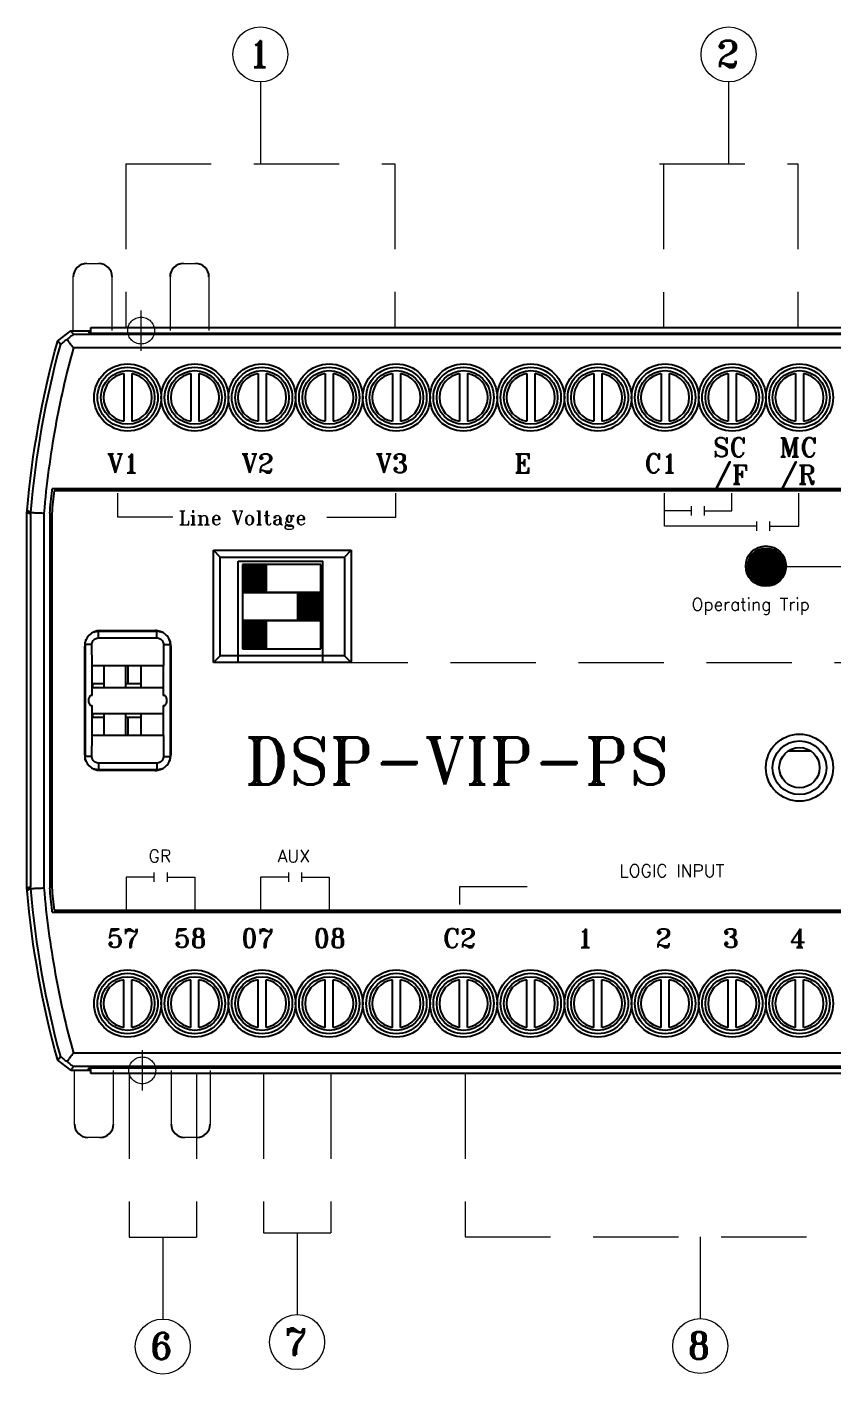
# Model space of a CAD drawing. Header units: millimetres. Extents: x 54 to 1685, y 68 to 1015.
# Drawn here: x 1315.2 to 1375.2, y 93.6 to 193.8 of the extents above; entities that cross this region are included whole.
import ezdxf

# ---------------------------------------------------------------- set-up
doc = ezdxf.new("R2010")
doc.units = ezdxf.units.MM
doc.linetypes.add('ACAD_ISO03W100', pattern=[30, 12, -18])
doc.linetypes.add('DASHED2', pattern=[9.525, 6.35, -3.175])
doc.layers.add('2', color=6, linetype='Continuous')
doc.layers.add('70', color=7, linetype='Continuous')
doc.styles.add('STYLE2', font='romant.shx')

msp = doc.modelspace()

# ---------------------------------------------------------------- hatches: boundary and pattern name
at = {"layer": '70', "lineweight": 20}
h = msp.add_hatch(dxfattribs=at)
h.set_pattern_fill('ANSI31', color=3, scale=0.6, style=0)
h.set_pattern_definition([(45, (-1797.18689, 14975.66676), (-0.0530330086, 0.0530330086), [])])
h.paths.add_polyline_path([(1371.548, 153.696, 1), (1368.784, 153.696, 1)])

# ---------------------------------------------------------------- linework, layer by layer
at = {"color": 1, "linetype": 'DASHED2', "lineweight": 18}
for p, q in [((1332.527, 189.744), (1332.527, 183.659)), ((1367.377, 189.744), (1367.377, 183.659)), ((1322.527, 183.659), (1322.527, 171.467)), ((1342.527, 183.659), (1342.527, 171.467)), ((1362.527, 183.638), (1362.527, 171.467)), ((1372.527, 183.659), (1372.527, 171.467)), ((1322.767, 115.967), (1322.767, 103.776)), ((1327.767, 115.967), (1327.767, 103.776)), ((1332.767, 115.967), (1332.767, 104.109)), ((1337.767, 115.967), (1337.767, 104.109)), ((1347.767, 115.967), (1347.767, 103.816)), ((1325.267, 103.776), (1325.267, 97.69)), ((1335.267, 104.109), (1335.267, 98.024)), ((1365.267, 103.816), (1365.267, 97.73))]:
    msp.add_line(p, q, dxfattribs=at)
at = {"color": 1, "linetype": 'DASHED2', "lineweight": 5}
for p, q in [((1322.527, 183.659), (1342.527, 183.659)), ((1362.227, 183.659), (1372.527, 183.659)), ((1371.548, 153.696), (1432.957, 153.696)), ((1337.164, 146.542), (1432.957, 146.542)), ((1322.767, 103.776), (1327.767, 103.776)), ((1332.767, 104.109), (1337.767, 104.109)), ((1347.767, 103.816), (1382.767, 103.816))]:
    msp.add_line(p, q, dxfattribs=at)
at = {"color": 0, "linetype": 'Continuous'}
for p, q in [((1319.905, 171.467), (1420.405, 171.467)), ((1421.7, 170.956), (1318.61, 170.956)), ((1319.78, 171.059), (1420.53, 171.059)), ((1421.7, 169.956), (1318.61, 169.956))]:
    msp.add_line(p, q, dxfattribs=at)
at = {"linetype": 'Continuous'}
for p, q in [((1319.905, 171.059), (1319.905, 171.467)), ((1317.448, 170.484), (1318.411, 171.217)), ((1317.448, 170.484), (1317.646, 170.221)), ((1318.411, 171.217), (1319.905, 171.217)), ((1319.706, 171.217), (1319.78, 171.059))]:
    msp.add_line(p, q, dxfattribs=at)
at = {"color": 7, "linetype": 'Continuous'}
for p, q in [((1322.355, 168.042), (1322.355, 164.492)), ((1322.955, 168.042), (1322.955, 164.492)), ((1327.355, 168.042), (1327.355, 164.492)), ((1327.955, 168.042), (1327.955, 164.492)), ((1332.355, 168.042), (1332.355, 164.492)), ((1332.955, 168.042), (1332.955, 164.492)), ((1337.355, 168.042), (1337.355, 164.492)), ((1337.955, 168.042), (1337.955, 164.492)), ((1342.355, 168.042), (1342.355, 164.492)), ((1342.955, 168.042), (1342.955, 164.492)), ((1347.355, 168.042), (1347.355, 164.492)), ((1347.955, 168.042), (1347.955, 164.492)), ((1352.355, 168.042), (1352.355, 164.492)), ((1352.955, 168.042), (1352.955, 164.492)), ((1357.355, 168.042), (1357.355, 164.492)), ((1357.955, 168.042), (1357.955, 164.492)), ((1362.355, 168.042), (1362.355, 164.492)), ((1362.955, 168.042), (1362.955, 164.492)), ((1367.355, 168.042), (1367.355, 164.492)), ((1367.955, 168.042), (1367.955, 164.492)), ((1372.355, 168.042), (1372.355, 164.492)), ((1372.955, 168.042), (1372.955, 164.492)), ((1423.273, 159.467), (1317.037, 159.467)), ((1423.139, 159.317), (1317.171, 159.317)), ((1315.416, 157.581), (1315.155, 157.717)), ((1315.155, 129.717), (1315.155, 157.717)), ((1315.417, 157.715), (1315.167, 157.852)), ((1315.416, 157.581), (1315.417, 157.715)), ((1315.416, 157.581), (1315.416, 129.853)), ((1316.416, 157.663), (1316.416, 129.771)), ((1316.855, 157.644), (1316.855, 129.79)), ((1317.005, 157.638), (1317.005, 129.796)), ((1329.03, 154.892), (1339.28, 154.892)), ((1329.53, 154.392), (1329.03, 154.892)), ((1329.03, 146.542), (1329.03, 154.892)), ((1329.53, 154.392), (1338.78, 154.392)), ((1329.53, 147.042), (1329.53, 154.392)), ((1338.78, 154.392), (1339.28, 154.892)), ((1338.78, 154.392), (1338.78, 147.042)), ((1339.28, 154.892), (1339.28, 146.542)), ((1337.018, 153.847), (1331.192, 153.847)), ((1331.192, 153.847), (1331.192, 151.756)), ((1331.277, 151.756), (1331.277, 153.847)), ((1331.377, 151.756), (1331.377, 153.847)), ((1331.477, 151.756), (1331.477, 153.847)), ((1331.577, 151.756), (1331.577, 153.847)), ((1331.577, 151.756), (1331.577, 153.847)), ((1331.677, 151.756), (1331.677, 153.847)), ((1331.777, 151.756), (1331.777, 153.847)), ((1331.877, 151.756), (1331.877, 153.847)), ((1331.977, 151.756), (1331.977, 153.847)), ((1332.077, 151.756), (1332.077, 153.847)), ((1332.177, 151.756), (1332.177, 153.847)), ((1332.277, 151.756), (1332.277, 153.847)), ((1332.277, 151.756), (1332.277, 153.847)), ((1332.377, 151.756), (1332.377, 153.847)), ((1332.477, 151.756), (1332.477, 153.847)), ((1332.577, 151.756), (1332.577, 153.847)), ((1332.677, 151.756), (1332.677, 153.847)), ((1332.777, 151.756), (1332.777, 153.847)), ((1332.877, 151.756), (1332.877, 153.847)), ((1332.977, 151.756), (1332.977, 153.847)), ((1337.018, 151.756), (1337.018, 153.847)), ((1331.192, 151.756), (1337.018, 151.756)), ((1337.018, 151.756), (1331.192, 151.756)), ((1331.192, 151.756), (1331.192, 149.664)), ((1335.318, 149.664), (1335.318, 151.756)), ((1335.418, 149.664), (1335.418, 151.756)), ((1335.518, 149.664), (1335.518, 151.756)), ((1335.618, 149.664), (1335.618, 151.756)), ((1335.618, 149.664), (1335.618, 151.756)), ((1335.718, 149.664), (1335.718, 151.756)), ((1335.818, 149.664), (1335.818, 151.756)), ((1335.918, 149.664), (1335.918, 151.756)), ((1336.018, 149.664), (1336.018, 151.756)), ((1336.118, 149.664), (1336.118, 151.756)), ((1336.218, 149.664), (1336.218, 151.756)), ((1336.318, 149.664), (1336.318, 151.756)), ((1336.318, 149.664), (1336.318, 151.756)), ((1336.418, 149.664), (1336.418, 151.756)), ((1336.518, 149.664), (1336.518, 151.756)), ((1336.618, 149.664), (1336.618, 151.756)), ((1336.718, 149.664), (1336.718, 151.756)), ((1336.818, 149.664), (1336.818, 151.756)), ((1336.918, 149.664), (1336.918, 151.756)), ((1337.018, 149.664), (1337.018, 151.756)), ((1337.018, 149.664), (1337.018, 151.756)), ((1331.192, 149.664), (1337.018, 149.664)), ((1337.018, 149.664), (1331.192, 149.664)), ((1331.192, 149.664), (1331.192, 147.573)), ((1331.277, 147.573), (1331.277, 149.664)), ((1331.377, 147.573), (1331.377, 149.664)), ((1331.477, 147.573), (1331.477, 149.664)), ((1331.577, 147.573), (1331.577, 149.664)), ((1331.577, 147.573), (1331.577, 149.664)), ((1331.677, 147.573), (1331.677, 149.664)), ((1331.777, 147.573), (1331.777, 149.664)), ((1331.877, 147.573), (1331.877, 149.664)), ((1331.977, 147.573), (1331.977, 149.664)), ((1332.077, 147.573), (1332.077, 149.664)), ((1332.177, 147.573), (1332.177, 149.664)), ((1332.277, 147.573), (1332.277, 149.664)), ((1332.277, 147.573), (1332.277, 149.664)), ((1332.377, 147.573), (1332.377, 149.664)), ((1332.477, 147.573), (1332.477, 149.664)), ((1332.577, 147.573), (1332.577, 149.664)), ((1332.677, 147.573), (1332.677, 149.664)), ((1332.777, 147.573), (1332.777, 149.664)), ((1332.877, 147.573), (1332.877, 149.664)), ((1332.977, 147.573), (1332.977, 149.664)), ((1337.018, 147.573), (1337.018, 149.664)), ((1324.829, 148.891), (1320.481, 148.891)), ((1320.481, 148.891), (1320.492, 148.88)), ((1320.492, 148.88), (1324.818, 148.88)), ((1320.492, 148.38), (1320.492, 148.88)), ((1320.492, 148.38), (1324.818, 148.38)), ((1320.603, 148.919), (1324.708, 148.919)), ((1324.829, 148.891), (1324.818, 148.88)), ((1324.818, 148.38), (1324.818, 148.88)), ((1319.453, 139.665), (1319.453, 147.769)), ((1319.481, 147.891), (1319.492, 147.88)), ((1319.481, 147.891), (1319.481, 139.543)), ((1319.992, 147.88), (1319.492, 147.88)), ((1319.492, 139.554), (1319.492, 147.88)), ((1319.998, 146.317), (1319.992, 147.88)), ((1325.318, 147.88), (1325.311, 146.317)), ((1325.318, 147.88), (1325.818, 147.88)), ((1325.829, 147.891), (1325.818, 147.88)), ((1325.818, 147.88), (1325.818, 139.554)), ((1325.829, 139.543), (1325.829, 147.891)), ((1325.857, 147.77), (1325.857, 139.664)), ((1331.192, 147.573), (1337.018, 147.573)), ((1329.53, 147.042), (1329.03, 146.542)), ((1339.28, 146.542), (1329.03, 146.542)), ((1338.78, 147.042), (1329.53, 147.042)), ((1338.78, 147.042), (1339.28, 146.542)), ((1319.998, 146.317), (1325.311, 146.317)), ((1320.005, 144.092), (1320.005, 146.317)), ((1320.905, 144.692), (1320.905, 146.317)), ((1322.505, 144.692), (1322.505, 146.317)), ((1322.655, 146.317), (1322.655, 144.967)), ((1323.655, 144.692), (1323.655, 146.317)), ((1325.305, 146.317), (1325.305, 144.092)), ((1320.005, 144.692), (1325.305, 144.692)), ((1320.905, 144.967), (1320.055, 144.967)), ((1320.055, 144.692), (1320.055, 144.967)), ((1323.655, 144.967), (1322.505, 144.967)), ((1320.005, 141.117), (1320.005, 143.343)), ((1325.305, 143.343), (1325.305, 141.117)), ((1320.005, 142.742), (1325.305, 142.742)), ((1320.055, 142.467), (1320.055, 142.742)), ((1320.055, 142.467), (1320.905, 142.467)), ((1320.905, 141.117), (1320.905, 142.742)), ((1322.505, 141.117), (1322.505, 142.742)), ((1322.505, 142.467), (1323.655, 142.467)), ((1322.655, 142.467), (1322.655, 141.117)), ((1323.655, 141.117), (1323.655, 142.742)), ((1319.992, 139.554), (1319.998, 141.117)), ((1325.311, 141.117), (1319.998, 141.117)), ((1325.311, 141.117), (1325.318, 139.554)), ((1319.481, 139.543), (1319.492, 139.554)), ((1319.992, 139.554), (1319.492, 139.554)), ((1325.318, 139.554), (1325.818, 139.554)), ((1325.829, 139.543), (1325.818, 139.554)), ((1371.836, 139.967), (1373.473, 139.967)), ((1320.481, 138.544), (1320.492, 138.554)), ((1320.481, 138.544), (1324.829, 138.544)), ((1324.818, 139.054), (1320.492, 139.054)), ((1320.492, 139.054), (1320.492, 138.554)), ((1324.818, 138.554), (1320.492, 138.554)), ((1324.708, 138.515), (1320.603, 138.515)), ((1324.818, 139.054), (1324.818, 138.554)), ((1324.829, 138.544), (1324.818, 138.554)), ((1315.416, 129.853), (1315.155, 129.717)), ((1315.417, 129.719), (1315.167, 129.582)), ((1315.417, 129.719), (1315.416, 129.853)), ((1317.037, 127.967), (1423.273, 127.967)), ((1317.171, 128.117), (1423.139, 128.117)), ((1322.355, 119.392), (1322.355, 122.942)), ((1322.955, 119.392), (1322.955, 122.942)), ((1327.355, 119.392), (1327.355, 122.942)), ((1327.955, 119.392), (1327.955, 122.942)), ((1332.355, 119.392), (1332.355, 122.942)), ((1332.955, 119.392), (1332.955, 122.942)), ((1337.355, 119.392), (1337.355, 122.942)), ((1337.955, 119.392), (1337.955, 122.942)), ((1342.355, 119.392), (1342.355, 122.942)), ((1342.955, 119.392), (1342.955, 122.942)), ((1347.355, 119.392), (1347.355, 122.942)), ((1347.955, 119.392), (1347.955, 122.942)), ((1352.355, 119.392), (1352.355, 122.942)), ((1352.955, 119.392), (1352.955, 122.942)), ((1357.355, 119.392), (1357.355, 122.942)), ((1357.955, 119.392), (1357.955, 122.942)), ((1362.355, 119.392), (1362.355, 122.942)), ((1362.955, 119.392), (1362.955, 122.942)), ((1367.355, 119.392), (1367.355, 122.942)), ((1367.955, 119.392), (1367.955, 122.942)), ((1372.355, 119.392), (1372.355, 122.942)), ((1372.955, 119.392), (1372.955, 122.942)), ((1421.7, 117.478), (1318.61, 117.478)), ((1317.646, 117.214), (1317.448, 116.95)), ((1318.411, 116.217), (1317.448, 116.95)), ((1421.7, 116.478), (1318.61, 116.478)), ((1319.706, 116.217), (1319.78, 116.375)), ((1319.78, 116.375), (1420.53, 116.375)), ((1319.905, 115.967), (1319.905, 116.375)), ((1318.411, 116.217), (1319.905, 116.217)), ((1420.405, 115.967), (1319.905, 115.967))]:
    msp.add_line(p, q, dxfattribs=at)
at = {"color": 1}
msp.add_lwpolyline([(1330.869, 154.084), (1337.164, 154.084), (1337.164, 146.542), (1330.869, 146.542)], close=True, dxfattribs=at)
at = {"color": 0, "linetype": 'ByBlock', "lineweight": 18}
for centre in [(1332.527, 191.79), (1367.377, 191.79), (1325.267, 95.644), (1335.267, 95.978), (1365.267, 95.684)]:
    msp.add_circle(centre, 2.046, dxfattribs=at)
at = {"linetype": 'Continuous'}
for centre, radius in [((1322.655, 166.267), 2.5), ((1322.655, 166.267), 2.25), ((1327.655, 166.267), 2.5), ((1327.655, 166.267), 2.25), ((1332.655, 166.267), 2.5), ((1332.655, 166.267), 2.25), ((1337.655, 166.267), 2.5), ((1337.655, 166.267), 2.25), ((1342.655, 166.267), 2.5), ((1342.655, 166.267), 2.25), ((1347.655, 166.267), 2.5), ((1347.655, 166.267), 2.25), ((1352.655, 166.267), 2.5), ((1352.655, 166.267), 2.25), ((1357.655, 166.267), 2.5), ((1357.655, 166.267), 2.25), ((1362.655, 166.267), 2.5), ((1362.655, 166.267), 2.25), ((1367.655, 166.267), 2.5), ((1367.655, 166.267), 2.25), ((1372.655, 166.267), 2.5), ((1372.655, 166.267), 2.25)]:
    msp.add_circle(centre, radius, dxfattribs=at)
at = {"color": 7, "linetype": 'Continuous'}
for centre, radius in [((1322.655, 166.267), 2), ((1327.655, 166.267), 2), ((1332.655, 166.267), 2), ((1337.655, 166.267), 2), ((1342.655, 166.267), 2), ((1347.655, 166.267), 2), ((1352.655, 166.267), 2), ((1357.655, 166.267), 2), ((1362.655, 166.267), 2), ((1367.655, 166.267), 2), ((1372.655, 166.267), 2), ((1370.155, 153.717), 1.5), ((1372.655, 138.717), 2.5), ((1372.655, 138.717), 2), ((1372.655, 138.717), 1.5), ((1322.655, 121.167), 2.5), ((1322.655, 121.167), 2.25), ((1327.655, 121.167), 2.5), ((1327.655, 121.167), 2.25), ((1332.655, 121.167), 2.5), ((1332.655, 121.167), 2.25), ((1337.655, 121.167), 2.5), ((1337.655, 121.167), 2.25), ((1342.655, 121.167), 2.5), ((1342.655, 121.167), 2.25), ((1347.655, 121.167), 2.5), ((1347.655, 121.167), 2.25), ((1352.655, 121.167), 2.5), ((1352.655, 121.167), 2.25), ((1357.655, 121.167), 2.5), ((1357.655, 121.167), 2.25), ((1362.655, 121.167), 2.5), ((1362.655, 121.167), 2.25), ((1367.655, 121.167), 2.5), ((1367.655, 121.167), 2.25), ((1372.655, 121.167), 2.5), ((1372.655, 121.167), 2.25), ((1322.655, 121.167), 2), ((1327.655, 121.167), 2), ((1332.655, 121.167), 2), ((1337.655, 121.167), 2), ((1342.655, 121.167), 2), ((1347.655, 121.167), 2), ((1352.655, 121.167), 2), ((1357.655, 121.167), 2), ((1362.655, 121.167), 2), ((1367.655, 121.167), 2), ((1372.655, 121.167), 2)]:
    msp.add_circle(centre, radius, dxfattribs=at)
at = {"color": 3, "lineweight": 15}
msp.add_circle((1370.166, 153.696), 1.382, dxfattribs=at)
at = {"color": 0, "linetype": 'Continuous'}
for centre, start, end in [((1319.605, 175.24), 90, 180), ((1320.505, 175.24), 0, 90), ((1326.805, 175.24), 90, 180), ((1327.705, 175.24), 0, 90), ((1319.691, 112.195), 180, 270), ((1320.591, 112.195), 270, 0), ((1326.891, 112.195), 180, 270), ((1327.791, 112.195), 270, 0)]:
    msp.add_arc(centre, 1, start, end, dxfattribs=at)
at = {"color": 7, "linetype": 'Continuous'}
for centre, radius, start, end in [((1322.655, 166.267), 1.8, 99.59407, 260.40593), ((1322.655, 166.267), 1.8, 279.59407, 80.40593), ((1327.655, 166.267), 1.8, 99.59407, 260.40593), ((1327.655, 166.267), 1.8, 279.59407, 80.40593), ((1332.655, 166.267), 1.8, 99.59407, 260.40593), ((1332.655, 166.267), 1.8, 279.59407, 80.40593), ((1337.655, 166.267), 1.8, 99.59407, 260.40593), ((1337.655, 166.267), 1.8, 279.59407, 80.40593), ((1342.655, 166.267), 1.8, 99.59407, 260.40593), ((1342.655, 166.267), 1.8, 279.59407, 80.40593), ((1347.655, 166.267), 1.8, 99.59407, 260.40593), ((1347.655, 166.267), 1.8, 279.59407, 80.40593), ((1352.655, 166.267), 1.8, 99.59407, 260.40593), ((1352.655, 166.267), 1.8, 279.59407, 80.40593), ((1357.655, 166.267), 1.8, 99.59407, 260.40593), ((1357.655, 166.267), 1.8, 279.59407, 80.40593), ((1362.655, 166.267), 1.8, 99.59407, 260.40593), ((1362.655, 166.267), 1.8, 279.59407, 80.40593), ((1367.655, 166.267), 1.8, 99.59407, 260.40593), ((1367.655, 166.267), 1.8, 279.59407, 80.40593), ((1372.655, 166.267), 1.8, 99.59407, 260.40593), ((1372.655, 166.267), 1.8, 279.59407, 80.40593), ((1320.603, 147.769), 1.15, 90, 180), ((1320.603, 139.665), 1.15, 180, 270), ((1322.655, 121.167), 1.8, 99.59407, 260.40593), ((1322.655, 121.167), 1.8, 279.59407, 80.40593), ((1327.655, 121.167), 1.8, 99.59407, 260.40593), ((1327.655, 121.167), 1.8, 279.59407, 80.40593), ((1332.655, 121.167), 1.8, 99.59407, 260.40593), ((1332.655, 121.167), 1.8, 279.59407, 80.40593), ((1337.655, 121.167), 1.8, 99.59407, 260.40593), ((1337.655, 121.167), 1.8, 279.59407, 80.40593), ((1342.655, 121.167), 1.8, 99.59407, 260.40593), ((1342.655, 121.167), 1.8, 279.59407, 80.40593), ((1347.655, 121.167), 1.8, 99.59407, 260.40593), ((1347.655, 121.167), 1.8, 279.59407, 80.40593), ((1352.655, 121.167), 1.8, 99.59407, 260.40593), ((1352.655, 121.167), 1.8, 279.59407, 80.40593), ((1357.655, 121.167), 1.8, 99.59407, 260.40593), ((1357.655, 121.167), 1.8, 279.59407, 80.40593), ((1362.655, 121.167), 1.8, 99.59407, 260.40593), ((1362.655, 121.167), 1.8, 279.59407, 80.40593), ((1367.655, 121.167), 1.8, 99.59407, 260.40593), ((1367.655, 121.167), 1.8, 279.59407, 80.40593), ((1372.655, 121.167), 1.8, 99.59407, 260.40593), ((1372.655, 121.167), 1.8, 279.59407, 80.40593)]:
    msp.add_arc(centre, radius, start, end, dxfattribs=at)
at = {"linetype": 'Continuous'}
for points in [[(1315.167, 157.852), (1315.538, 162.115), (1316.304, 166.361), (1317.448, 170.484)], [(1317.646, 170.221), (1316.526, 166.137), (1315.777, 161.934), (1315.417, 157.715)]]:
    msp.add_open_spline(points, degree=3, dxfattribs=at)
for points, knots in [([(1318.134, 170.582), (1318.053, 170.522), (1317.89, 170.401), (1317.727, 170.281), (1317.646, 170.221)], [0, 0, 0, 0, 0.30284729, 0.60759639, 0.60759639, 0.60759639, 0.60759639]), ([(1318.61, 170.956), (1318.531, 170.894), (1318.372, 170.769), (1318.213, 170.644), (1318.134, 170.582)], [0, 0, 0, 0, 0.30266221, 0.60527678, 0.60527678, 0.60527678, 0.60527678]), ([(1318.61, 169.956), (1318.531, 170.06), (1318.371, 170.268), (1318.213, 170.477), (1318.134, 170.582)], [0, 0, 0, 0, 0.3922912, 0.78634625, 0.78634625, 0.78634625, 0.78634625]), ([(1318.411, 171.217), (1318.433, 171.188), (1318.477, 171.13), (1318.544, 171.043), (1318.588, 170.985), (1318.61, 170.956)], [0, 0, 0, 0, 0.10931323, 0.21871321, 0.32819999, 0.32819999, 0.32819999, 0.32819999]), ([(1318.61, 169.956), (1318.077, 168.016), (1317.153, 163.947), (1316.6, 159.81), (1316.416, 157.663)], [0, 0, 0, 0, 6.0361254, 12.5002014, 12.5002014, 12.5002014, 12.5002014])]:
    msp.add_open_spline(points, degree=3, knots=knots, dxfattribs=at)
at = {"color": 7, "linetype": 'Continuous'}
for points in [[(1317.022, 159.333), (1317.027, 159.378), (1317.032, 159.423), (1317.037, 159.467)], [(1316.855, 157.644), (1316.903, 158.208), (1316.959, 158.771), (1317.022, 159.333)], [(1317.171, 159.317), (1317.109, 158.758), (1317.053, 158.198), (1317.005, 157.638)], [(1320.218, 148.856), (1320.304, 148.879), (1320.393, 148.891), (1320.481, 148.891)], [(1325.793, 148.154), (1325.816, 148.069), (1325.829, 147.98), (1325.829, 147.891)], [(1319.517, 139.28), (1319.493, 139.366), (1319.481, 139.455), (1319.481, 139.543)], [(1325.092, 138.579), (1325.007, 138.556), (1324.917, 138.544), (1324.829, 138.544)], [(1317.448, 116.95), (1316.304, 121.073), (1315.538, 125.32), (1315.167, 129.582)], [(1315.417, 129.719), (1315.777, 125.5), (1316.526, 121.297), (1317.646, 117.214)], [(1317.022, 128.101), (1316.959, 128.663), (1316.903, 129.226), (1316.855, 129.79)], [(1317.005, 129.796), (1317.053, 129.236), (1317.109, 128.676), (1317.171, 128.117)], [(1317.037, 127.967), (1317.032, 128.012), (1317.027, 128.056), (1317.022, 128.101)]]:
    msp.add_open_spline(points, degree=3, dxfattribs=at)
for points, knots in [([(1315.155, 157.717), (1315.157, 157.74), (1315.161, 157.784), (1315.165, 157.829), (1315.167, 157.852)], [0, 0, 0, 0, 0.06755529, 0.13511065, 0.13511065, 0.13511065, 0.13511065]), ([(1315.417, 157.705), (1315.528, 157.701), (1315.75, 157.691), (1316.083, 157.677), (1316.305, 157.668), (1316.416, 157.663)], [0, 0, 0, 0, 0.3338447, 0.6671812, 1.0000002, 1.0000002, 1.0000002, 1.0000002]), ([(1319.992, 147.88), (1319.992, 147.924), (1320.004, 148.011), (1320.054, 148.133), (1320.134, 148.238), (1320.239, 148.318), (1320.361, 148.369), (1320.448, 148.38), (1320.492, 148.38)], [0, 0, 0, 0, 0.13086369, 0.26113004, 0.39138956, 0.52176947, 0.65239615, 0.78290463, 0.78290463, 0.78290463, 0.78290463]), ([(1320.122, 148.809), (1320.158, 148.823), (1320.278, 148.863), (1320.405, 148.88), (1320.492, 148.88)], [0, 0, 0, 0, 0.11760527, 0.37846665, 0.37846665, 0.37846665, 0.37846665]), ([(1325.857, 147.77), (1325.857, 147.89), (1325.819, 148.131), (1325.653, 148.457), (1325.395, 148.715), (1325.069, 148.881), (1324.828, 148.919), (1324.708, 148.919)], [0, 0, 0, 0, 0.3597223, 0.7194757, 1.0790319, 1.4387859, 1.7985085, 1.7985085, 1.7985085, 1.7985085]), ([(1324.818, 148.88), (1324.905, 148.88), (1325.033, 148.863), (1325.153, 148.823), (1325.19, 148.808)], [0, 0, 0, 0, 0.26141969, 0.3805197, 0.3805197, 0.3805197, 0.3805197]), ([(1324.818, 148.38), (1324.862, 148.38), (1324.949, 148.369), (1325.071, 148.318), (1325.176, 148.238), (1325.256, 148.133), (1325.306, 148.011), (1325.318, 147.924), (1325.318, 147.88)], [0, 0, 0, 0, 0.13086369, 0.26113004, 0.39138956, 0.52176947, 0.65239615, 0.78290463, 0.78290463, 0.78290463, 0.78290463]), ([(1319.492, 147.88), (1319.492, 147.967), (1319.509, 148.094), (1319.549, 148.214), (1319.563, 148.25)], [0, 0, 0, 0, 0.26141969, 0.37844865, 0.37844865, 0.37844865, 0.37844865]), ([(1325.746, 148.252), (1325.761, 148.215), (1325.801, 148.095), (1325.818, 147.967), (1325.818, 147.88)], [0, 0, 0, 0, 0.11963222, 0.3804936, 0.3804936, 0.3804936, 0.3804936]), ([(1320.005, 144.092), (1319.976, 144.094), (1319.914, 144.084), (1319.833, 144.031), (1319.773, 143.945), (1319.737, 143.837), (1319.729, 143.758), (1319.729, 143.717)], [0, 0, 0, 0, 0.08796043, 0.18115285, 0.28283209, 0.39620278, 0.51947639, 0.51947639, 0.51947639, 0.51947639]), ([(1319.729, 143.717), (1319.729, 143.675), (1319.737, 143.595), (1319.774, 143.487), (1319.833, 143.403), (1319.913, 143.35), (1319.975, 143.341), (1320.005, 143.343)], [0, 0, 0, 0, 0.12667699, 0.23866211, 0.33869323, 0.42957622, 0.51948423, 0.51948423, 0.51948423, 0.51948423]), ([(1325.581, 143.717), (1325.581, 143.758), (1325.574, 143.836), (1325.538, 143.943), (1325.48, 144.028), (1325.399, 144.083), (1325.336, 144.094), (1325.305, 144.092)], [0, 0, 0, 0, 0.12220331, 0.23396305, 0.33414448, 0.42664061, 0.51944331, 0.51944331, 0.51944331, 0.51944331]), ([(1325.305, 143.343), (1325.334, 143.341), (1325.396, 143.35), (1325.477, 143.403), (1325.537, 143.488), (1325.573, 143.596), (1325.581, 143.676), (1325.581, 143.717)], [0, 0, 0, 0, 0.08720609, 0.18061878, 0.28245386, 0.39479384, 0.51948128, 0.51948128, 0.51948128, 0.51948128]), ([(1319.563, 139.184), (1319.549, 139.22), (1319.509, 139.34), (1319.492, 139.467), (1319.492, 139.554)], [0, 0, 0, 0, 0.11760527, 0.37846665, 0.37846665, 0.37846665, 0.37846665]), ([(1320.492, 139.054), (1320.448, 139.054), (1320.361, 139.066), (1320.239, 139.116), (1320.134, 139.196), (1320.054, 139.301), (1320.004, 139.423), (1319.992, 139.511), (1319.992, 139.554)], [0, 0, 0, 0, 0.13086369, 0.26113004, 0.39138956, 0.52176947, 0.65239615, 0.78290463, 0.78290463, 0.78290463, 0.78290463]), ([(1324.708, 138.515), (1324.828, 138.515), (1325.069, 138.553), (1325.395, 138.719), (1325.653, 138.977), (1325.819, 139.303), (1325.857, 139.544), (1325.857, 139.664)], [0, 0, 0, 0, 0.3597223, 0.7194757, 1.0790319, 1.4387859, 1.7985085, 1.7985085, 1.7985085, 1.7985085]), ([(1325.318, 139.554), (1325.318, 139.51), (1325.306, 139.423), (1325.256, 139.301), (1325.176, 139.197), (1325.071, 139.116), (1324.949, 139.066), (1324.862, 139.054), (1324.818, 139.054)], [0, 0, 0, 0, 0.13086369, 0.26113004, 0.39138956, 0.52176947, 0.65239615, 0.78290463, 0.78290463, 0.78290463, 0.78290463]), ([(1325.818, 139.554), (1325.818, 139.467), (1325.801, 139.339), (1325.761, 139.219), (1325.746, 139.182)], [0, 0, 0, 0, 0.26141969, 0.3805197, 0.3805197, 0.3805197, 0.3805197]), ([(1320.492, 138.554), (1320.405, 138.554), (1320.278, 138.571), (1320.158, 138.611), (1320.122, 138.626)], [0, 0, 0, 0, 0.26141969, 0.37844865, 0.37844865, 0.37844865, 0.37844865]), ([(1325.19, 138.626), (1325.153, 138.611), (1325.033, 138.571), (1324.905, 138.554), (1324.818, 138.554)], [0, 0, 0, 0, 0.11963222, 0.3804936, 0.3804936, 0.3804936, 0.3804936]), ([(1315.167, 129.582), (1315.165, 129.605), (1315.161, 129.65), (1315.157, 129.695), (1315.155, 129.717)], [0, 0, 0, 0, 0.06755529, 0.13511064, 0.13511064, 0.13511064, 0.13511064]), ([(1315.416, 129.729), (1315.527, 129.734), (1315.75, 129.743), (1316.083, 129.757), (1316.305, 129.766), (1316.416, 129.771)], [0, 0, 0, 0, 0.3345881, 0.6679243, 1.0007625, 1.0007625, 1.0007625, 1.0007625]), ([(1316.416, 129.771), (1316.599, 127.636), (1317.151, 123.499), (1318.074, 119.43), (1318.609, 117.478)], [0, 0, 0, 0, 6.4289727, 12.5002211, 12.5002211, 12.5002211, 12.5002211]), ([(1318.134, 116.852), (1318.213, 116.957), (1318.371, 117.166), (1318.531, 117.374), (1318.61, 117.478)], [0, 0, 0, 0, 0.3940557, 0.7863459, 0.7863459, 0.7863459, 0.7863459]), ([(1317.646, 117.214), (1317.727, 117.153), (1317.89, 117.033), (1318.053, 116.912), (1318.134, 116.852)], [0, 0, 0, 0, 0.3048442, 0.60757104, 0.60757104, 0.60757104, 0.60757104]), ([(1318.134, 116.852), (1318.213, 116.79), (1318.372, 116.665), (1318.531, 116.541), (1318.61, 116.478)], [0, 0, 0, 0, 0.30262702, 0.60530213, 0.60530213, 0.60530213, 0.60530213]), ([(1318.61, 116.478), (1318.588, 116.449), (1318.544, 116.391), (1318.477, 116.304), (1318.433, 116.246), (1318.411, 116.217)], [0, 0, 0, 0, 0.10948679, 0.21888677, 0.32819999, 0.32819999, 0.32819999, 0.32819999])]:
    msp.add_open_spline(points, degree=3, knots=knots, dxfattribs=at)
at = {"layer": '2', "color": 0, "linetype": 'ACAD_ISO03W100', "lineweight": 5}
for p, q in [((1319.605, 176.24), (1320.505, 176.24)), ((1326.805, 176.24), (1327.705, 176.24)), ((1318.605, 171.24), (1318.605, 175.24)), ((1321.505, 171.24), (1321.505, 175.24)), ((1325.805, 175.24), (1325.805, 171.24)), ((1328.705, 175.24), (1328.705, 171.24)), ((1323.655, 169.74), (1323.655, 172.74)), ((1323.741, 117.695), (1323.741, 114.695)), ((1318.691, 112.195), (1318.691, 116.195)), ((1321.591, 112.195), (1321.591, 116.195)), ((1325.891, 116.195), (1325.891, 112.195)), ((1328.791, 116.195), (1328.791, 112.195)), ((1320.591, 111.195), (1319.691, 111.195)), ((1327.791, 111.195), (1326.891, 111.195))]:
    msp.add_line(p, q, dxfattribs=at)
for centre in [(1323.655, 171.24), (1323.741, 116.195)]:
    msp.add_circle(centre, 1, dxfattribs=at)
at = {"layer": '70', "lineweight": 15}
for p, q in [((1321.921, 157.347), (1321.921, 159.133)), ((1342.608, 157.347), (1342.608, 159.133)), ((1362.608, 156.695), (1362.608, 159.133)), ((1362.608, 157.837), (1362.608, 159.133)), ((1367.608, 157.837), (1367.608, 159.133)), ((1372.608, 156.695), (1372.608, 159.133)), ((1364.625, 157.837), (1362.608, 157.837)), ((1364.625, 157.474), (1364.625, 158.177)), ((1365.596, 157.474), (1365.596, 158.177)), ((1365.596, 157.837), (1367.608, 157.837)), ((1326.02, 157.347), (1321.921, 157.347)), ((1337.476, 157.347), (1342.608, 157.347)), ((1369.478, 156.695), (1362.608, 156.695)), ((1369.478, 156.333), (1369.478, 157.036)), ((1370.448, 156.333), (1370.448, 157.036)), ((1370.448, 156.695), (1372.608, 156.695)), ((1324.611, 130.567), (1322.537, 130.567)), ((1322.537, 130.567), (1322.537, 128.13)), ((1324.611, 130.93), (1324.611, 130.227)), ((1325.581, 130.93), (1325.581, 130.227)), ((1325.581, 130.567), (1327.655, 130.567)), ((1327.655, 130.567), (1327.655, 128.13)), ((1334.611, 130.567), (1332.537, 130.567)), ((1332.537, 130.567), (1332.537, 128.13)), ((1334.611, 130.93), (1334.611, 130.227)), ((1335.581, 130.93), (1335.581, 130.227)), ((1335.581, 130.567), (1337.655, 130.567)), ((1337.655, 130.567), (1337.655, 128.13)), ((1352.391, 129.856), (1347.352, 129.856)), ((1347.352, 129.856), (1347.352, 128.541))]:
    msp.add_line(p, q, dxfattribs=at)

# ---------------------------------------------------------------- texts
at = {"color": 0, "style": 'STYLE2'}
for s, height, p in [('1', 1.97, (1331.635, 190.848)), ('2', 1.97, (1366.485, 190.848)), ('SC', 1.4074, (1366.225, 161.849)), ('MC', 1.4074, (1371.141, 161.849)), ('V1', 1.4074, (1321.115, 160.657)), ('V2', 1.4074, (1331.115, 160.657)), ('V3', 1.4074, (1341.115, 160.657)), ('E', 1.407, (1351.415, 160.657)), ('C1', 1.4074, (1361.115, 160.657)), ('/F', 1.4074, (1366.225, 159.812)), ('/R', 1.4074, (1371.141, 159.812)), ('Line Voltage', 1.04255, (1326.455, 156.787)), ('Operating Trip', 0.92762, (1364.629, 150.41)), ('DSP-VIP-PS', 3.5133, (1331.354, 137.462)), ('GR', 0.9383, (1324.21, 131.677)), ('AUX', 0.9383, (1333.809, 131.677)), ('LOGIC INPUT', 0.9383, (1359.259, 130.575)), ('57', 1.4074, (1321.115, 125.328)), ('58', 1.4074, (1326.115, 125.328)), ('07', 1.4074, (1331.115, 125.328)), ('08', 1.4074, (1336.491, 125.328)), ('C2', 1.4074, (1346.115, 125.328)), ('1', 1.407, (1356.115, 125.328)), ('2', 1.407, (1361.94, 125.328)), ('3', 1.407, (1366.94, 125.328)), ('4', 1.407, (1371.94, 125.328)), ('6', 1.97, (1324.324, 94.703)), ('7', 1.97, (1334.324, 95.036)), ('8', 1.97, (1364.324, 94.743))]:
    msp.add_text(s, height=height, dxfattribs=at).set_placement(p)

doc.saveas('drawing.dxf')
